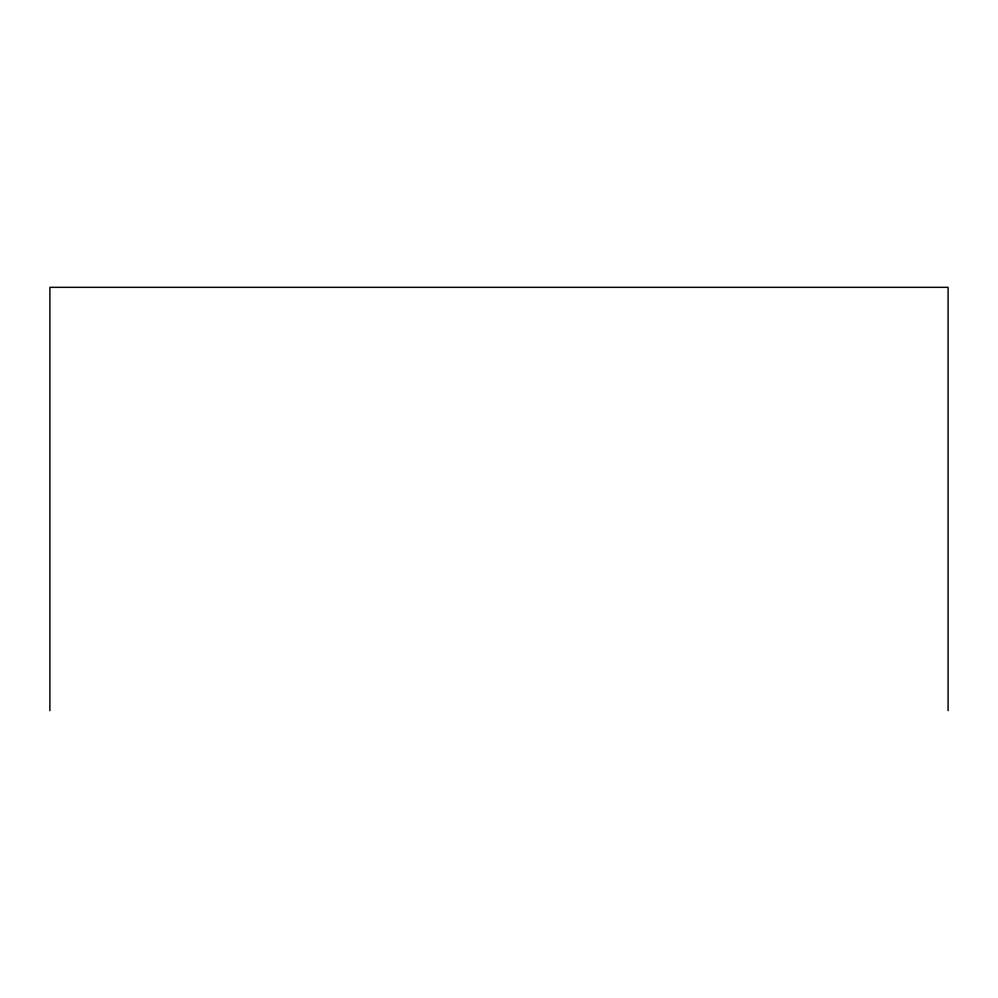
<?xml version="1.0" encoding="UTF-8"?>
<svg xmlns="http://www.w3.org/2000/svg" width="998" height="998" viewBox="0 0 998 998"><rect width="100%" height="100%" fill="white"/><g stroke="black" fill="none" stroke-linecap="round" stroke-linejoin="round"><path stroke-width="1.5" d="M948.1 710.663L948.1 287.337L49.9 287.337L49.9 710.663"/></g></svg>
